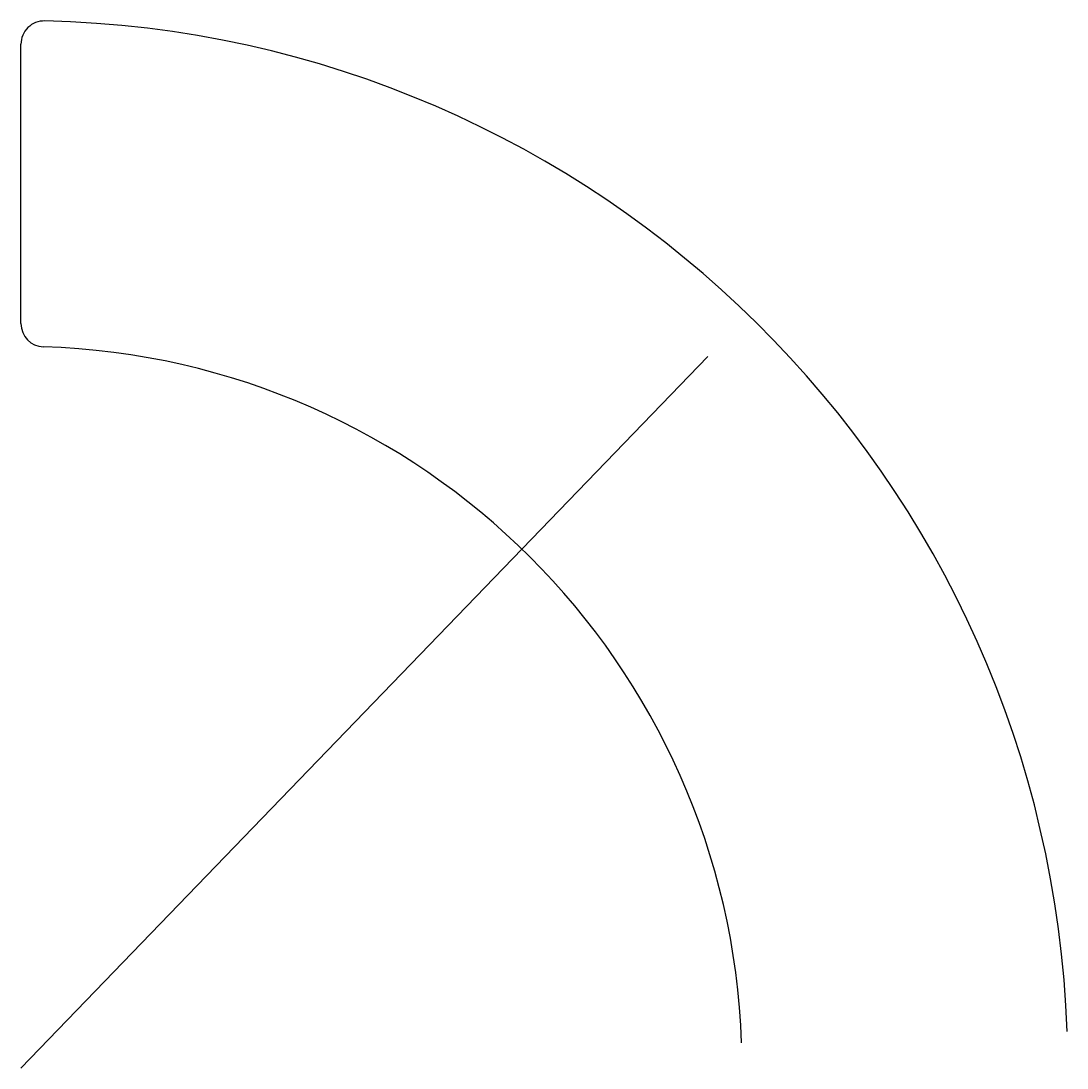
# Model space of a CAD drawing. Extents: x 0 to 45, y 0 to 45.
import ezdxf

# ---------------------------------------------------------------- set-up
doc = ezdxf.new("R2010")
doc.units = 0
doc.header["$LTSCALE"] = 10
doc.layers.add('Layer_1', color=7, linetype='CONTINUOUS')

msp = doc.modelspace()

# ---------------------------------------------------------------- linework, layer by layer
at = {"layer": 'Layer_1', "color": 7, "linetype": 'CONTINUOUS'}
for p, q in [((0, 31.984), (0, 43.989)), ((0, 0), (29.523, 30.572))]:
    msp.add_line(p, q, dxfattribs=at)
for centre, radius, start, end in [((1, 43.989), 1, 88.6977, 180), ((0, 0), 45, 2, 88.6977), ((1, 31.984), 1, 180, 268.2092), ((0, 0), 31, 2, 88.2092)]:
    msp.add_arc(centre, radius, start, end, dxfattribs=at)

doc.saveas('drawing.dxf')
